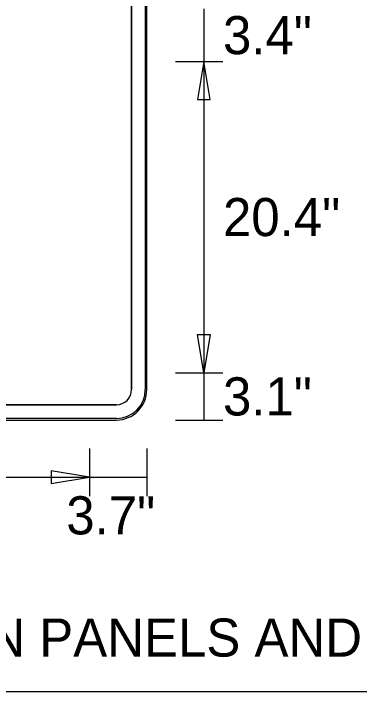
# Model space of a CAD drawing. Extents: x 17890628 to 17890844, y 17897693 to 17898000.
# Drawn here: x 17890820.03 to 17890826.09, y 17897976.3 to 17897988.15 of the extents above; entities that cross this region are included whole.
import ezdxf

# ---------------------------------------------------------------- set-up
doc = ezdxf.new("R2010")
doc.units = 0
for name, color, linetype in [('GSBWFill', 7, 'Continuous'), ('GSColorFill', 7, 'Continuous'), ('GSDims', 7, 'Continuous'), ('SheetLinesMisc2_dp', 7, 'Continuous')]:
    doc.layers.add(name, color=color, linetype=linetype)

msp = doc.modelspace()

# ---------------------------------------------------------------- linework, layer by layer
at = {"layer": 'GSBWFill'}
for p, q in [((17890822.099, 17897981.578), (17890822.099, 17897993.312)), ((17890822.099, 17897993.312), (17890822.099, 17897981.578)), ((17890822.099, 17897993.312), (17890822.099, 17897981.578)), ((17890822.365, 17897981.578), (17890822.365, 17897993.312)), ((17890822.365, 17897981.578), (17890822.365, 17897993.312)), ((17890822.365, 17897981.578), (17890822.365, 17897993.312)), ((17890812.232, 17897981.312), (17890821.832, 17897981.312)), ((17890821.832, 17897981.312), (17890812.234, 17897981.312)), ((17890821.832, 17897981.312), (17890812.234, 17897981.312)), ((17890812.232, 17897981.045), (17890821.832, 17897981.045)), ((17890812.234, 17897981.045), (17890821.832, 17897981.045)), ((17890812.234, 17897981.045), (17890821.832, 17897981.045))]:
    msp.add_line(p, q, dxfattribs=at)
for radius, end in [(0.533, 0), (0.267, 0), (0.533, 0), (0.267, 360), (0.533, 0), (0.267, 360)]:
    msp.add_arc((17890821.832, 17897981.578), radius, 270, end, dxfattribs=at)
at = {"layer": 'GSColorFill'}
for p, q in [((17890822.099, 17897993.312), (17890822.099, 17897981.578)), ((17890822.339, 17897993.312), (17890822.339, 17897981.578)), ((17890822.365, 17897981.578), (17890822.365, 17897993.312)), ((17890822.365, 17897981.578), (17890822.365, 17897993.312)), ((17890822.365, 17897981.578), (17890822.365, 17897993.312)), ((17890821.832, 17897981.312), (17890812.234, 17897981.312)), ((17890821.832, 17897981.072), (17890812.232, 17897981.072)), ((17890812.232, 17897981.045), (17890821.832, 17897981.045)), ((17890812.232, 17897981.045), (17890821.832, 17897981.045)), ((17890812.234, 17897981.045), (17890821.832, 17897981.045))]:
    msp.add_line(p, q, dxfattribs=at)
for radius, end in [(0.533, 0), (0.533, 0), (0.267, 360), (0.533, 0), (0.507, 0)]:
    msp.add_arc((17890821.832, 17897981.578), radius, 270, end, dxfattribs=at)
at = {"layer": 'GSDims'}
for p, q in [((17890823.365, 17897988.233), (17890823.365, 17897987.316)), ((17890822.865, 17897987.316), (17890823.698, 17897987.316)), ((17890822.865, 17897987.316), (17890823.698, 17897987.316)), ((17890823.365, 17897987.316), (17890823.365, 17897981.872)), ((17890822.865, 17897981.872), (17890823.698, 17897981.872)), ((17890822.865, 17897981.872), (17890823.698, 17897981.872)), ((17890823.365, 17897981.872), (17890823.365, 17897981.045)), ((17890822.865, 17897981.045), (17890823.698, 17897981.045)), ((17890821.361, 17897980.545), (17890821.361, 17897979.712)), ((17890821.361, 17897980.545), (17890821.361, 17897979.712)), ((17890822.365, 17897980.545), (17890822.365, 17897979.712)), ((17890812.703, 17897980.045), (17890821.361, 17897980.045)), ((17890821.361, 17897980.045), (17890822.365, 17897980.045))]:
    msp.add_line(p, q, dxfattribs=at)
for points in [[(17890823.365, 17897987.316), (17890823.254, 17897986.649), (17890823.476, 17897986.649)], [(17890823.365, 17897981.872), (17890823.254, 17897982.538), (17890823.476, 17897982.538)], [(17890821.361, 17897980.045), (17890820.694, 17897980.156), (17890820.694, 17897979.934)]]:
    msp.add_lwpolyline(points, close=True, dxfattribs=at)
at = {"layer": 'SheetLinesMisc2_dp'}
msp.add_line((17890793.11, 17897976.3), (17890838.594, 17897976.3), dxfattribs=at)

# ---------------------------------------------------------------- texts
at = {"layer": 'GSDims'}
for s, height, p in [('3.4"', 0.6667, (17890823.698, 17897987.441)), ('20.4"', 0.6667, (17890823.698, 17897984.26)), ('3.1"', 0.6667, (17890823.698, 17897981.125)), ('3.7"', 0.6667, (17890820.956, 17897979.045)), ('TO BE USED ON GUIDE SIGN PANELS AND POST INTERCHANGE SIGNING ', 0.66667, (17890807.753, 17897976.908))]:
    msp.add_text(s, height=height, dxfattribs=at).set_placement(p)

doc.saveas('drawing.dxf')
